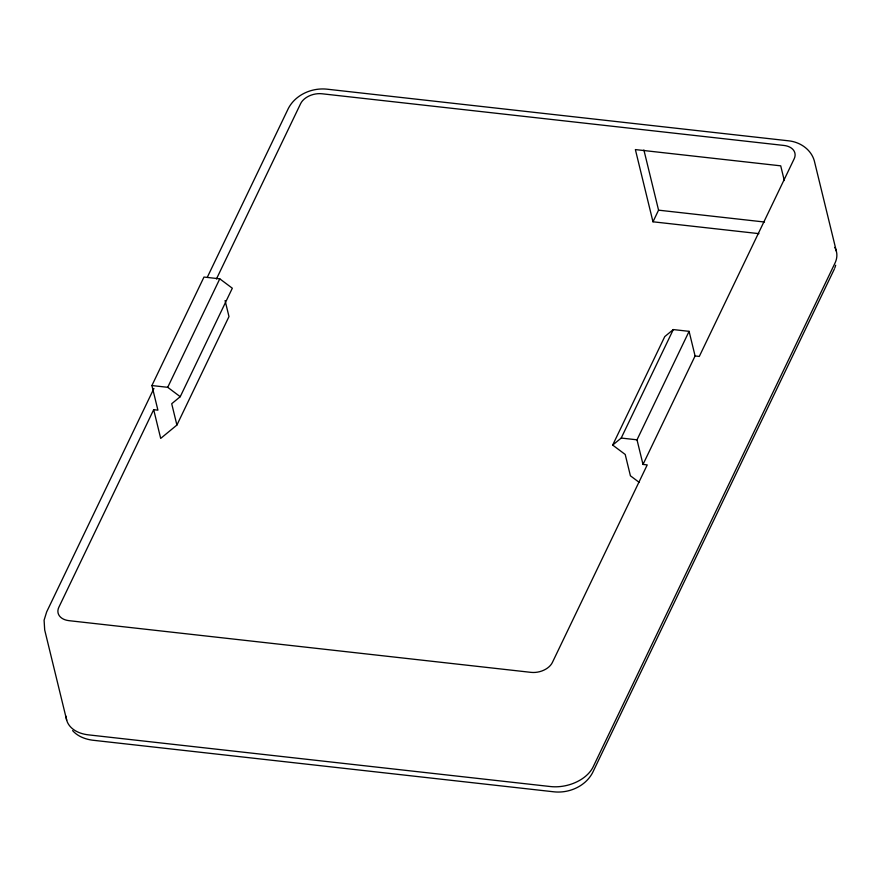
<?xml version="1.0" encoding="UTF-8"?>
<svg xmlns="http://www.w3.org/2000/svg" width="881" height="881" viewBox="0 0 881 881"><rect width="100%" height="100%" fill="white"/><g stroke="black" fill="none" stroke-linecap="round" stroke-linejoin="round"><path stroke-width="1.32" d="M834.803 268.055L835.684 265.214M151.906 385.548L203.985 277.063L219.787 278.837L232.32 288.219L180.242 396.703L171.707 403.729L176.905 425.06L160.694 438.408L153.69 409.687L157.908 410.161L151.906 385.548L167.709 387.31L180.242 396.703M153.922 388.466L46.66 611.91L44.094 620.18L44.689 629.915L66.692 720.184M207.255 277.372L288.45 108.242C295.664 94.652 311.841 87.615 326.829 89.157L788.77 140.839C800.168 142.05 811.104 149.451 814.308 160.816L836.311 251.085M153.69 409.687L58.84 607.284A17.025 11.365 -13.7 0 0 69.059 620.676L530.99 672.357A17.025 11.365 -13.7 0 0 552.365 662.501L647.227 464.904L643.009 464.441L637.007 439.817L689.085 331.344L673.293 329.571L664.759 336.597L612.68 445.081L625.213 454.464L630.411 475.795L639.066 482.281M216.44 278.98L300.63 103.628A17.025 11.365 -13.7 0 1 322.005 93.771L783.947 145.453A17.025 11.365 -13.7 0 1 794.155 158.844L699.305 356.431L695.087 355.957L689.085 331.344M167.709 387.31L219.787 278.837M176.905 425.06L228.983 316.576L225.084 300.575M758.926 233.641L652.975 221.792L658.559 210.163L643.89 149.99M612.68 445.081L621.215 438.055L673.293 329.571M643.009 464.441L695.087 355.957M834.34 269.09L592.55 772.758C585.336 786.348 569.159 793.385 554.171 791.843L92.23 740.161C84.939 739.126 77.561 736.241 72.594 730.613M658.559 210.163L764.51 222.023M621.215 438.055L637.007 439.817M784.299 180.55L780.72 165.837L635.377 149.583L652.975 221.792M834.748 247.407A34.04 22.73 -13.7 0 1 834.957 263.177L593.166 766.833A34.04 22.73 -13.7 0 1 550.416 786.546L88.474 734.864A34.04 22.73 -13.7 0 1 66.13 716.253"/></g></svg>
